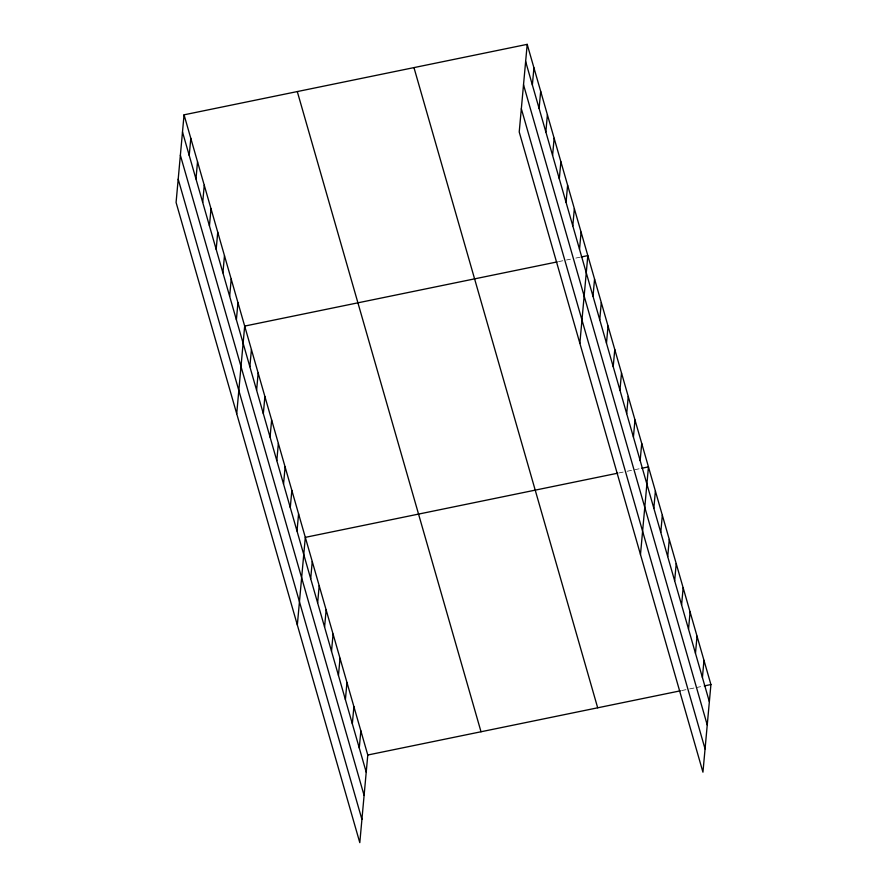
<?xml version="1.0" encoding="UTF-8"?>
<svg xmlns="http://www.w3.org/2000/svg" width="887" height="887" viewBox="0 0 887 887"><rect width="100%" height="100%" fill="white"/><g stroke="black" fill="none" stroke-linecap="round" stroke-linejoin="round"><path stroke-width="0.67" stroke-dasharray="4.43 3.33" d="M558.511 261.632L563.844 260.545M566.505 259.991L570.507 259.17M575.829 258.084L579.832 257.252M619.148 472.904L623.14 472.084M627.142 471.263L640.458 468.524M681.615 690.574L686.937 689.476M689.609 688.922L694.931 687.835M696.262 687.558L702.925 686.194"/><path stroke-width="1.33" d="M184.052 114.822L176.081 202.447L359.8 842.65L367.783 755.014L184.052 114.822L527.2 44.35L710.919 684.553L702.947 772.178L519.217 131.986L527.2 44.35M189.23 155.447L190.794 138.294M195.972 178.93L197.524 161.767M202.702 202.402L204.265 185.239M209.443 225.875L211.006 208.711M216.173 249.347L217.736 232.194M222.914 272.819L224.478 255.667M229.644 296.291L231.208 279.139M236.385 319.775L237.949 302.611M236.707 413.719L244.679 326.083L557.18 261.909M249.857 366.719L251.42 349.556M256.598 390.191L258.161 373.039M263.328 413.664L264.891 396.511M270.069 437.136L271.633 419.983M276.811 460.608L278.363 443.456M283.541 484.091L285.104 466.928M290.282 507.564L291.845 490.4M297.012 531.036L298.575 513.872M297.333 624.98L305.316 537.356L617.818 473.17M310.694 578.69L312.257 561.538M317.635 602.883L319.198 585.719M324.575 627.065L326.139 609.912M331.516 651.246L333.08 634.094M338.457 675.439L340.02 658.276M345.398 699.621L346.961 682.469M352.339 723.803L353.902 706.651M359.279 747.996L360.843 730.833M532.366 84.986L533.93 67.822M539.108 108.458L540.671 91.294M545.838 131.93L547.401 114.767M552.579 155.402L554.142 138.25M559.32 178.875L560.872 161.722M566.05 202.347L567.613 185.195M572.791 225.83L574.355 208.667M579.521 249.302L581.085 232.139M579.854 343.247L587.826 255.611L581.162 256.986M593.004 296.247L594.556 279.095M599.734 319.719L601.297 302.567M606.475 343.191L608.038 326.039M613.205 366.675L614.769 349.511M619.946 390.147L621.51 372.983M626.688 413.619L628.24 396.456M633.418 437.091L634.981 419.939M640.159 460.564L641.722 443.411M640.481 554.508L648.452 466.884L641.789 468.247M653.83 508.229L655.393 491.065M660.771 532.411L662.334 515.247M667.711 556.592L669.275 539.44M674.652 580.785L676.216 563.622M681.593 604.967L683.156 587.804M688.534 629.149L690.097 611.997M695.475 653.342L697.038 636.179M702.415 677.524L703.979 660.36M367.783 755.014L680.285 690.84M704.256 685.917L710.919 684.553M525.636 61.502L709.356 701.706M523.518 84.764L707.238 724.967M521.334 108.724L705.065 748.927M413.963 67.6L597.683 707.804M297.289 91.561L481.02 731.764M182.489 131.975L366.22 772.178M180.371 155.236L364.102 795.428M178.198 179.196L361.918 819.388"/></g></svg>
